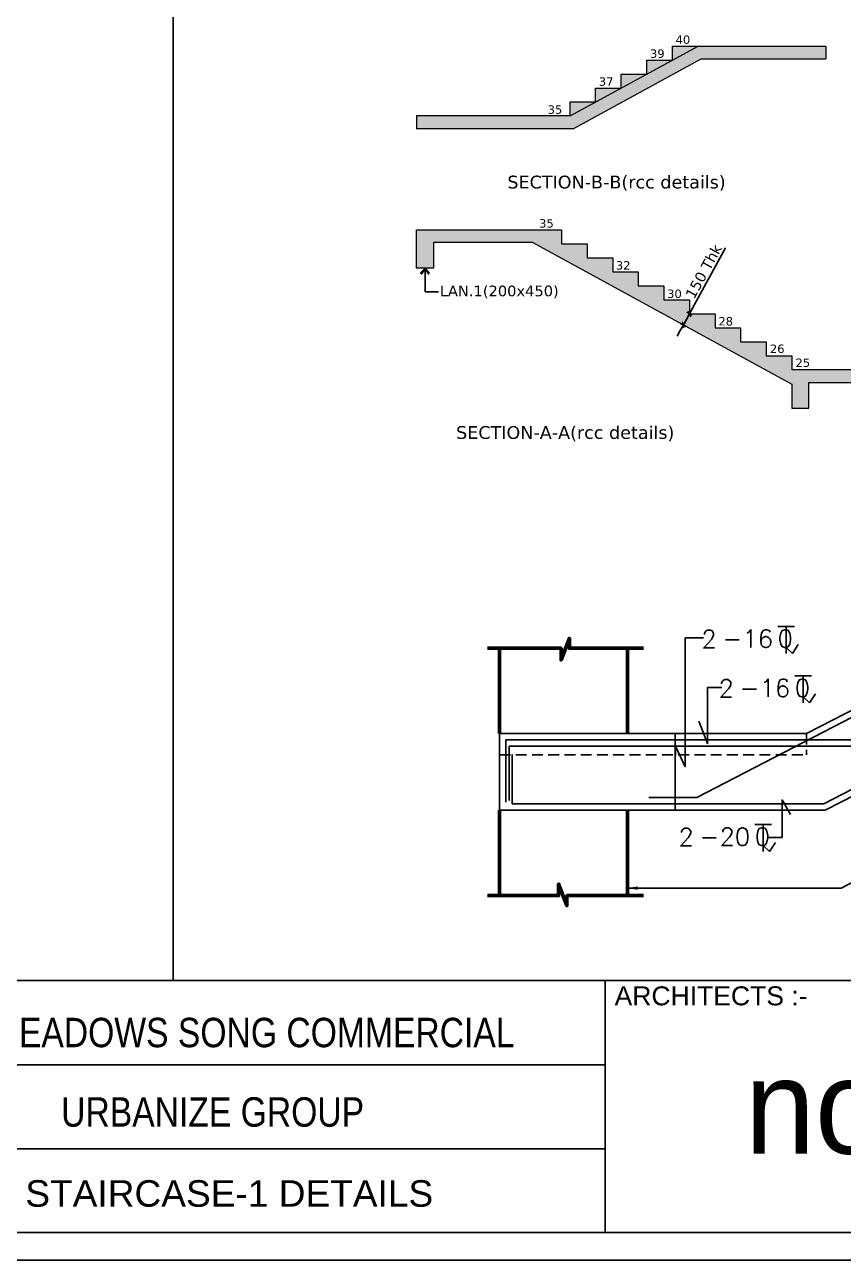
# Model space of a CAD drawing. Extents: x 1878645 to 3043969, y -1160829 to -603973.
# Drawn here: x 2325525 to 2335122, y -794577 to -780089 of the extents above; entities that cross this region are included whole.
import ezdxf
from ezdxf.enums import TextEntityAlignment as Align

# ---------------------------------------------------------------- set-up
doc = ezdxf.new("R2010")
doc.units = 0
doc.header["$LTSCALE"] = 100
doc.header["$PDMODE"] = 66
doc.linetypes.add('Hidden', pattern=[9.525, 6.35, -3.175])
doc.layers.get('Defpoints').update_dxf_attribs({"lineweight": 0})
for name, color, linetype in [('A-ANNO-TEXT', 8, 'Continuous'), ('B-TXT', 7, 'Continuous'), ('BM-ECO', 2, 'Hidden'), ('COLUMN-NO', 7, 'Continuous'), ('Dim', 3, 'Continuous'), ('REINFORCE', 5, 'Continuous'), ('SLAB.LINE', 4, 'Continuous'), ('Text', 31, 'Continuous')]:
    doc.layers.add(name, color=color, linetype=linetype)
doc.layers.add('coloumn', color=30, linetype='Continuous', lineweight=53)
doc.layers.add('staircase', color=8, linetype='Continuous', lineweight=25)
doc.styles.add('ARIAL', font='arial.ttf')
doc.styles.add('DIM-1', font='ARIALN.TTF')
doc.styles.add('ROMANS', font='simplex.shx', dxfattribs={"width": 0.75})
doc.styles.get("Standard").update_dxf_attribs({"font": 'verdana.ttf'})
doc.styles.add('Style-font003', font='arial.ttf')
doc.dimstyles.new('DIM-050', dxfattribs={"dimscale": 50, "dimtxt": 2, "dimasz": 1.5, "dimexe": 0, "dimexo": 0, "dimgap": 0.5, "dimtad": 1, "dimdec": 0, "dimzin": 0, "dimdsep": 46, "dimtxsty": 'Standard', "dimblk": 'TAG-DIM-ARROW', "dimcen": 1, "dimclre": 8, "dimclrt": 7, "dimadec": 0, "dimazin": 0, "dimtfac": 1, "dimtdec": 0, "dimtmove": 0, "dimatfit": 3, "dimldrblk": 'TAG-LED-ARROW', "dimfxl": 1, "dimtfill": 1, "dimtolj": 1, "dimtzin": 0, "dimlwd": -1, "dimlwe": 5, "dimarcsym": 0})

# ---------------------------------------------------------------- blocks, each defined once
blk = doc.blocks.new('TAG-DIM-ARROW')
for p, q in [((-1, 0), (0, 0)), ((0, -0.5), (0, 0.5))]:
    blk.add_line(p, q)
at = {"lineweight": 20}
blk.add_line((-0.35, -0.35), (0.35, 0.35), dxfattribs=at)
blk = doc.blocks.new('TAG-LED-ARROW')
blk.add_line((0, 0), (-1, 0))
blk.add_lwpolyline([(-0.71, -0.71), (0, 0), (-0.71, 0.71), (-0.88, 0.53), (0, 0), (-0.88, -0.53)], close=True)
blk = doc.blocks.new('A2')
at = {"layer": 'Dim', "linetype": 'ByBlock', "lineweight": -2, "extrusion": (0, 0, -1)}
blk.add_lwpolyline([(6, 0), (12.2, 0)], dxfattribs=at)
blk.add_solid([(6, -1), (0, 0), (6, 1)], dxfattribs=at)
blk = doc.blocks.new('A3')
at = {"layer": 'Dim', "linetype": 'ByBlock', "lineweight": -2}
blk.add_line((0, 3.59), (0, -3.59), dxfattribs=at)
blk.add_blockref('A2', (0, 0), dxfattribs=at)
blk = doc.blocks.new('T-V')
at = {"layer": 'B-TXT', "linetype": 'Continuous'}
for p, q in [((1348, 187), (1582, 187)), ((1465, 187), (1465, -191)), ((1465, -106), (1555, -191)), ((1555, -191), (1637, -63))]:
    blk.add_line(p, q, dxfattribs=at)
at = {"layer": 'B-TXT', "linetype": 'Continuous', "style": 'ROMANS'}
for s, p in [('-', (571, -107)), ('0', (1347, -107))]:
    blk.add_text(s, height=250, dxfattribs=at).set_placement(p)
blk.add_attdef('T', text='', height=250, dxfattribs=at).set_placement((490, -113), align=Align.RIGHT)
blk.add_attdef('V', (854, -108), '', height=250, dxfattribs=at)
blk = doc.blocks.new('*D1250')
at = {"layer": 'Defpoints', "color": 0, "transparency": 16777216}
for p in [(2333344, -783492), (2333247, -783610), (2333272, -783623)]:
    blk.add_point(p, dxfattribs=at)
at = {"layer": 'Dim', "color": 0, "transparency": 16777216}
for p, q in [((2333355, -783412), (2333741, -782706)), ((2333247, -783610), (2333319, -783478)), ((2333211, -783675), (2333175, -783741))]:
    blk.add_line(p, q, dxfattribs=at)
at = {"layer": 'Dim', "color": 8, "linetype": 'Hidden', "lineweight": 5, "transparency": 16777216}
for p, q in [((2333344, -783492), (2333319, -783478)), ((2333272, -783623), (2333247, -783610))]:
    blk.add_line(p, q, dxfattribs=at)
at = {"layer": 'Dim', "color": 0, "transparency": 16777216, "xscale": 75, "yscale": 75, "zscale": 75}
for p, rotation in [((2333319, -783478), 241.3360428896565), ((2333247, -783610), 61.33604288965654)]:
    blk.add_blockref('TAG-DIM-ARROW', p, dxfattribs=dict(at, rotation=rotation))
at = {"layer": 'Dim', "color": 7, "transparency": 16777216, "insert": (2333485, -782982), "char_height": 125, "attachment_point": 5, "rotation": 61.336, "bg_fill": 3, "box_fill_scale": 1.1, "bg_fill_color": 256, "bg_fill_true_color": 13158600, "bg_fill_transparency": 0}
blk.add_mtext('\\A1;150 Thk', dxfattribs=at)

msp = doc.modelspace()

# ---------------------------------------------------------------- hatches: boundary and pattern name
at = {"layer": 'Dim', "transparency": 33554546}
h = msp.add_hatch(color=8, dxfattribs=at)
h.paths.add_polyline_path([(2330118.5516, -781159.03182), (2331918.5516, -781159.03182), (2332218.5516, -780995.03182), (2332518.5516, -780831.03182), (2332818.5516, -780667.03182), (2333118.5516, -780503.03182), (2333418.5516, -780339.03182), (2334918.5516, -780339.03182), (2334918.5516, -780489.03182), (2333456.8753, -780489.03182), (2331956.8753, -781309.03182), (2330118.5516, -781309.03182)])
h.paths.add_polyline_path([(2331918.5516, -780995.03182), (2331918.5516, -781159.03182), (2332218.5516, -780995.03182)])
h.paths.add_polyline_path([(2332518.5516, -780831.03182), (2332218.5516, -780831.03182), (2332218.5516, -780995.03182)])
h.paths.add_polyline_path([(2333118.5516, -780503.03182), (2332818.5516, -780503.03182), (2332818.5516, -780667.03182)])
h.paths.add_polyline_path([(2333418.5516, -780339.03182), (2333118.5516, -780339.03182), (2333118.5516, -780503.03182)])
h.paths.add_polyline_path([(2332818.5516, -780667.03182), (2332518.5516, -780667.03182), (2332518.5516, -780831.03182)])
msp.add_hatch(color=8, dxfattribs=at).paths.add_polyline_path([(2330118.5516, -782944.07027), (2330118.5516, -782494.07027), (2331818.5516, -782494.07027), (2331818.5516, -782658.07027), (2332118.5516, -782658.07027), (2332118.5516, -782822.07027), (2332418.5516, -782822.07027), (2332418.5516, -782986.07027), (2332718.5516, -782986.07027), (2332718.5516, -783150.07027), (2333018.5516, -783150.07027), (2333018.5516, -783314.07027), (2333318.5516, -783314.07027), (2333318.5516, -783478.07027), (2333618.5516, -783478.07027), (2333618.5516, -783642.07027), (2333918.5516, -783642.07027), (2333918.5516, -783806.07027), (2334218.5516, -783806.07027), (2334218.5516, -783970.07027), (2334518.5516, -783970.07027), (2334518.5516, -784134.07027), (2336718.5516, -784134.07027), (2336718.5516, -784584.07027), (2336518.5516, -784584.07027), (2336518.5516, -784284.07027), (2334718.5516, -784284.07027), (2334718.5516, -784584.07027), (2334518.5516, -784584.07027), (2334518.5516, -784305.02056), (2331480.22791, -782644.07027), (2330318.5516, -782644.07027), (2330318.5516, -782944.07027)])

# ---------------------------------------------------------------- linework, layer by layer
for p, q in [((2344708.66469, -791297.51176), (2309948.96939, -791297.51176)), ((2332329.32971, -794249.32243), (2332329.32971, -791303.82705)), ((2332329.32971, -792284.65111), (2323711.75055, -792284.65111)), ((2332329.32971, -793271.79046), (2323711.75055, -793271.79046)), ((2309634.11708, -794249.32243), (2344708.66469, -794249.32243))]:
    msp.add_line(p, q)
at = {"color": 35}
msp.add_line((2309306.67067, -794576.76883), (2345023.51701, -794576.76883), dxfattribs=at)
msp.add_lwpolyline([(2327265.84658, -769250.04881), (2327265.84658, -791297.51176)])
at = {"layer": 'B-TXT'}
for points in [[(2333483.70703, -787279.96005), (2333268.14747, -787279.96005), (2333268.14747, -788790.47926), (2333153.61558, -788550.19803), (2333153.61558, -788660.76021)], [(2334237.24163, -789618.79735), (2334403.73552, -789618.79735), (2334403.73552, -789177.77748), (2334503.95055, -789349.35817)]]:
    msp.add_lwpolyline(points, dxfattribs=at)
at = {"layer": 'B-TXT', "elevation": -0.00868}
msp.add_lwpolyline([(2333696.7, -787858.96856), (2333530.20611, -787858.96856), (2333530.20611, -788518.10258), (2333429.99108, -788255.49484)], dxfattribs=at)
at = {"layer": 'BM-ECO', "linetype": 'Continuous'}
for p, q in [((2334691.55288, -788400.19803), (2337648.20168, -786870.0026)), ((2334910.64594, -789300.19803), (2337867.29474, -787770.0026)), ((2331091.55288, -788400.19803), (2331091.55288, -789300.19803)), ((2331091.55288, -788400.19803), (2334691.55288, -788400.19803)), ((2331091.55288, -789300.19803), (2334910.64594, -789300.19803))]:
    msp.add_line(p, q, dxfattribs=at)
at = {"layer": 'coloumn'}
for p, q in [((2331813.49878, -787400.12117), (2330950.84869, -787400.12117)), ((2331091.55288, -787400.12117), (2331091.55288, -788400.19803)), ((2332591.55288, -787400.12117), (2332591.55288, -788400.19803)), ((2331091.55288, -790300.27489), (2331091.55288, -789300.19803)), ((2332591.55288, -790300.27489), (2332591.55288, -789300.19803)), ((2331783.65565, -790300.27489), (2330950.84869, -790300.27489))]:
    msp.add_line(p, q, dxfattribs=at)
for points in [[(2330950.84869, -787400.12117), (2331813.49878, -787400.12117), (2331813.49878, -787537.281), (2331911.13618, -787283.03381), (2331911.13618, -787400.12117), (2332777.95893, -787400.12117)], [(2330950.84869, -790300.27489), (2331783.65565, -790300.27489), (2331783.65565, -790163.11506), (2331881.29305, -790417.36225), (2331881.29305, -790300.27489), (2332777.95893, -790300.27489)]]:
    msp.add_lwpolyline(points, dxfattribs=at)
at = {"layer": 'Dim', "color": 3, "ltscale": 750}
for p, q in [((2335095.90454, -790212.52867), (2338052.55335, -788682.33324)), ((2332591.55288, -790212.52867), (2335095.90454, -790212.52867))]:
    msp.add_line(p, q, dxfattribs=at)
at = {"layer": 'REINFORCE'}
for p, q in [((2333405.57335, -789150.19803), (2337666.45944, -786945.0026)), ((2334892.38818, -789225.19803), (2339153.27428, -787020.0026)), ((2333150.65048, -788400.19803), (2333150.65048, -789300.19803)), ((2331166.55288, -788475.19803), (2336178.36772, -788475.19803)), ((2331166.55288, -788475.19803), (2331166.55288, -789204.64158)), ((2331203.03014, -788550.19803), (2335951.88617, -788550.19803)), ((2331203.03014, -789183.64991), (2331203.03014, -788550.19803)), ((2331241.55288, -788645.42192), (2331241.55288, -789225.19803)), ((2332840.5914, -789150.19803), (2333405.57335, -789150.19803)), ((2331241.55288, -789225.19803), (2334892.38818, -789225.19803))]:
    msp.add_line(p, q, dxfattribs=at)
at = {"layer": 'SLAB.LINE', "linetype": 'Hidden', "ltscale": 0.2}
for p in [(2334691.55288, -788400.19803), (2331091.55288, -788650.19803)]:
    msp.add_line(p, (2334691.55288, -788650.19803), dxfattribs=at)
at = {"layer": 'staircase', "color": 144, "lineweight": 9, "ltscale": 20}
for p, q in [((2331918.5516, -781159.03182), (2333418.5516, -780339.03182)), ((2333118.5516, -780503.03182), (2333118.5516, -780339.03182)), ((2333118.5516, -780339.03182), (2334918.5516, -780339.03182)), ((2334918.5516, -780339.03182), (2334918.5516, -780489.03182)), ((2331956.8753, -781309.03182), (2333456.8753, -780489.03182)), ((2332818.5516, -780667.03182), (2332818.5516, -780503.03182)), ((2332818.5516, -780503.03182), (2333118.5516, -780503.03182)), ((2333456.8753, -780489.03182), (2334918.5516, -780489.03182)), ((2332518.5516, -780831.03182), (2332518.5516, -780667.03182)), ((2332518.5516, -780667.03182), (2332818.5516, -780667.03182)), ((2332218.5516, -780995.03182), (2332218.5516, -780831.03182)), ((2332218.5516, -780831.03182), (2332518.5516, -780831.03182)), ((2331918.5516, -781159.03182), (2331918.5516, -780995.03182)), ((2331918.5516, -780995.03182), (2332218.5516, -780995.03182)), ((2331918.5516, -781159.03182), (2330118.5516, -781159.03182)), ((2330118.5516, -781159.03182), (2330118.5516, -781309.03182)), ((2331956.8753, -781309.03182), (2330118.5516, -781309.03182)), ((2330118.5516, -782944.07027), (2330118.5516, -782494.07027)), ((2330118.5516, -782494.07027), (2331818.5516, -782494.07027)), ((2331818.5516, -782494.07027), (2331818.5516, -782658.07027)), ((2331480.22791, -782644.07027), (2330318.5516, -782644.07027)), ((2330318.5516, -782644.07027), (2330318.5516, -782944.07027)), ((2331480.22791, -782644.07027), (2334518.5516, -784305.02056)), ((2331818.5516, -782658.07027), (2332118.5516, -782658.07027)), ((2332118.5516, -782658.07027), (2332118.5516, -782822.07027)), ((2332118.5516, -782822.07027), (2332418.5516, -782822.07027)), ((2332418.5516, -782822.07027), (2332418.5516, -782986.07027)), ((2330318.5516, -782944.07027), (2330118.5516, -782944.07027)), ((2332418.5516, -782986.07027), (2332718.5516, -782986.07027)), ((2332718.5516, -782986.07027), (2332718.5516, -783150.07027)), ((2332718.5516, -783150.07027), (2333018.5516, -783150.07027)), ((2333018.5516, -783150.07027), (2333018.5516, -783314.07027)), ((2333018.5516, -783314.07027), (2333318.5516, -783314.07027)), ((2333318.5516, -783314.07027), (2333318.5516, -783478.07027)), ((2333318.5516, -783478.07027), (2333618.5516, -783478.07027)), ((2333618.5516, -783478.07027), (2333618.5516, -783642.07027)), ((2333618.5516, -783642.07027), (2333918.5516, -783642.07027)), ((2333918.5516, -783642.07027), (2333918.5516, -783806.07027)), ((2333918.5516, -783806.07027), (2334218.5516, -783806.07027)), ((2334218.5516, -783806.07027), (2334218.5516, -783970.07027)), ((2334218.5516, -783970.07027), (2334518.5516, -783970.07027)), ((2334518.5516, -783970.07027), (2334518.5516, -784134.07027)), ((2336718.5516, -784134.07027), (2334518.5516, -784134.07027)), ((2334518.5516, -784305.02056), (2334518.5516, -784584.07027)), ((2334718.5516, -784284.07027), (2336518.5516, -784284.07027)), ((2334718.5516, -784584.07027), (2334718.5516, -784284.07027)), ((2334518.5516, -784584.07027), (2334718.5516, -784584.07027))]:
    msp.add_line(p, q, dxfattribs=at)

# ---------------------------------------------------------------- block references
at = {"layer": 'Dim', "color": 3, "xscale": -20, "yscale": 20, "zscale": 20}
msp.add_blockref('A3', (2332591.55288, -790212.52867), dxfattribs=at)
at = {"layer": 'Text', "xscale": 0.8340490324248094, "yscale": 0.8340490324248094, "zscale": 0.8340490324248094}
for p, values in [((2333228.93587, -787301.965, 417.71816), {'T': '2', 'V': '16'}), ((2333429.81429, -787880.97351, 417.70948), {'T': '2', 'V': '16'}), ((2332960.50669, -789624.50756), {'T': '2', 'V': '20'})]:
    msp.add_blockref('T-V', p, dxfattribs=at).add_auto_attribs(values)

# ---------------------------------------------------------------- texts
at = {"style": 'ARIAL'}
msp.add_text('STAIRCASE-1 DETAILS', height=311.1710826, dxfattribs=at).set_placement((2325531.53265, -793948.76144))
at = {"layer": 'A-ANNO-TEXT'}
for s, p in [('40', (2333241.53778, -780263.71764)), ('39', (2332941.53778, -780427.71764)), ('37', (2332341.53778, -780755.71764)), ('35', (2331741.53778, -781083.71764)), ('35', (2331641.53778, -782418.75609)), ('32', (2332541.53778, -782910.75609)), ('30', (2333142.5954, -783243.81338)), ('28', (2333743.19031, -783566.34966)), ('26', (2334347.4208, -783888.88595)), ('25', (2334647.4208, -784052.88595))]:
    msp.add_text(s, height=98.425, dxfattribs=at).set_placement(p, align=Align.MIDDLE_CENTER)
at = {"layer": 'A-ANNO-TEXT', "color": 7}
for s, height, p in [('SECTION-B-B(rcc details)', 150, (2331183.46589, -782008.82314)), ('LAN.1(200x450)', 125, (2330391.08222, -783272.97612, 46.28559)), ('SECTION-A-A(rcc details)', 150, (2330582.45197, -784945.55128))]:
    msp.add_text(s, height=height, dxfattribs=at).set_placement(p)
at = {"layer": 'A-ANNO-TEXT', "style": 'DIM-1'}
for s, p in [('MEADOWS SONG COMMERCIAL ', (2325128.23672, -792078.21349)), ('URBANIZE GROUP', (2325952.14662, -793010.20186))]:
    msp.add_text(s, height=344.5319059, dxfattribs=at).set_placement(p)
at = {"layer": 'A-ANNO-TEXT', "insert": (2333968.67876, -792221.24174), "char_height": 1105.238586, "width": 40962.8410287, "attachment_point": 1}
msp.add_mtext('\\pxql;{\\fNiagara Solid|b0|i0|c0|p82;\\C251;n\\C252;otio\\C251;n}', dxfattribs=at)
at = {"layer": 'COLUMN-NO', "style": 'Style-font003'}
msp.add_text('ARCHITECTS :- ', height=222.4584377, dxfattribs=at).set_placement((2332441.02312, -791587.31377))

# ---------------------------------------------------------------- leaders
at = {"layer": 'Dim'}
msp.add_leader([(2330218.5516, -782944.07027), (2330218.5516, -783222.22543), (2330376.47863, -783222.22543)], dimstyle='DIM-050', override={"dimgap": 0.5, "dimtad": 0, "dimfxl": 0.18, "dimarcsym": 1}, dxfattribs=at)

# ---------------------------------------------------------------- next in the draw order: dimensions: what is measured, and where the dimension line sits
dim = msp.add_linear_dim(base=(2333246.60035, -783609.6872), p1=(2333343.69575, -783491.81574), p2=(2333271.74501, -783623.43295), angle=241.33604289, text='150 Thk', dimstyle='DIM-050', override={"dimtxt": 2.5, "dimtxsty": 'Standard', "dimblk": 'TAG-DIM-ARROW', "dimfxl": 0.18, "dimtfill": 1, "dimtfillclr": 0, "dimarcsym": 1}, dxfattribs=at)
dim.commit()
dim.dimension.update_dxf_attribs({"geometry": '*D1250', "text_midpoint": (2333565.67942, -783026.00597), "dimtype": 161})

doc.saveas('drawing.dxf')
